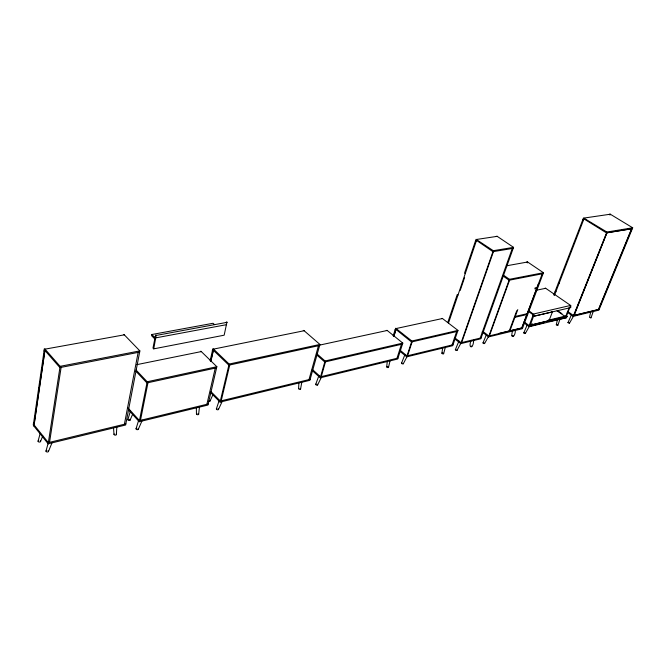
<?xml version="1.0" encoding="UTF-8"?>
<svg xmlns="http://www.w3.org/2000/svg" width="666" height="666" viewBox="0 0 666 666"><rect width="100%" height="100%" fill="white"/><g stroke="black" fill="none" stroke-linecap="round" stroke-linejoin="round"><path stroke-width="1" d="M590.634 312.337L589.493 317.341L590.933 317.898L590.551 317.324M298.593 388.578L298.901 382.642M116.367 434.54L116.85 426.673M571.445 314.76L567.956 322.669L569.422 323.243L569.047 322.652M557.384 319.73L556.31 324.875L557.817 325.183M386.696 366.824L387.246 361.696M198.651 414.169L199.467 406.993M441.908 353.196L442.607 348.26M44.064 350.949L38.778 387.396L39.469 388.203L44.764 351.748L43.956 350.865L44.189 349.259A1.091 0.491 79.4 0 1 44.83 348.926L60.107 366.333L48.177 443.806L125.624 425.016L139.868 350.899L124.109 334.632A1.041 0.524 79.4 0 0 123.526 334.673M33.858 426.032L45.03 349.142L124.309 334.84M473.676 340.193C473.476 349.325 467.773 348.776 471.07 340.343M527.305 324.675L523.801 332.809C523.676 333.616 526.023 333.899 525.116 332.983M300.566 389.086L301.773 382.392M515.451 330.07C515.101 338.827 509.523 338.461 512.92 330.219M513.486 336.372L513.07 335.814M511.879 335.839L512.445 335.606M214.485 324.617L213.045 323.276L151.84 334.515L151.607 335.722L155.136 339.269M200.399 351.673A0.966 0.533 78.6 0 1 201.099 351.382L216.85 366.708L207.959 405.045L139.236 421.72L147.186 381.76L136.08 370.038M153.721 348.859L156.194 335.189A1.049 0.549 79.3 0 0 155.469 335.522L152.972 348.102L153.721 348.859L224.167 335.198L226.94 322.119A0.999 0.566 79.4 0 0 226.19 322.452M210.14 360.739L212.437 350.657M210.797 361.08L213.536 349.101L304.146 330.736M210.864 361.447L213.17 351.357L212.312 350.599L212.629 349.192A0.957 0.533 78.6 0 1 213.336 348.901L229.129 364.052L319.93 344.439L309.873 380.319L220.08 402.106L210.689 392.682M486.521 334.457L482.967 342.973L484.032 343.664L484.515 343.181M388.519 367.307L390.159 360.348M220.08 402.106L229.129 364.052M471.811 346.695L471.203 346.004M443.639 353.654L445.437 346.961M38.062 441.192L40.176 433.441M45.979 451.115L48.41 442.349M320.271 377.805L325.058 360.989L402.805 343.098L397.694 359.016L320.271 377.805L311.805 370.213M127.864 419.547L130.403 411.188M136.072 428.696L138.661 420.304M393.123 335.789L395.696 328.238L411.846 341.017L457.975 330.403L452.697 345.679L406.71 356.834L399.775 351.165M393.781 336.38L396.262 328.513L442.449 318.514M393.847 336.372L395.704 330.478L394.938 329.828M406.71 356.834L411.846 341.017M216.383 408.874L219.264 400.274M447.76 322.544L457.284 294.489L458.017 295.038M448.476 323.093L476.864 239.419L497.202 236.338M460.223 290.401L464.61 277.506M557.85 325.383L560.148 318.623M460.814 343.623L493.29 250.691L513.569 247.361L480.802 338.778L460.814 343.623L454.354 338.628M590.992 317.832L593.356 311.255M488.594 336.888L509.432 279.304L543.448 272.727L522.352 328.704L488.594 336.888L482.159 332.043M315.709 384.349L318.906 375.641M527.289 262.904L527.622 262.004L506.535 265.801M509.257 330.927L516.749 310.731M509.931 330.761L517.782 309.615M386.263 330.577L387.004 330.311L402.805 343.098M499.267 333.341L521.853 327.88L538.636 283.333M559.074 283.433L558.374 282.95L583.508 217.932L606.893 232.026L632.7 227.789L598.884 310.14L573.21 316.367L567.265 312.246M553.737 294.963L555.119 291.375L555.819 291.85M554.437 295.446L584.298 218.023L610.306 214.219L609.964 215.076M529.57 324.633L530.303 325.158L549.034 320.637L552.414 311.938L551.689 311.43M401.59 363.045L404.845 354.812M565.958 315.851L569.322 307.359M566.558 315.701L569.921 307.217M570.296 306.277L570.629 305.436L533.558 314.002L528.846 326.423L532.842 325.458M548.501 320.146L566.516 315.817L567.232 316.317L566.425 317.707L548.851 321.586M533.633 316.25L570.687 307.609L570.829 305.577L545.496 288.162L544.763 288.42M573.21 316.367L606.893 232.026M573.967 315.293L606.959 232.717L631.776 228.754L598.651 309.474L574.125 315.401L606.959 232.717M40.501 441.608L42.791 435.922M441.5 318.623L442.249 318.365L457.975 330.403M48.435 451.531L51.94 442.948M598.493 309.365L631.609 228.654M455.369 349.683L458.916 341.084M496.195 236.522L496.986 236.197L513.569 247.361M130.086 420.113L132.426 414.71M138.312 429.27L142.266 420.221M210.081 400.924L213.045 394.463M218.49 409.415L222.352 401.074M609.323 214.394L610.106 214.094L632.7 227.789M317.582 384.981L321.512 377.056M403.305 363.744L406.968 356.743M457.026 350.358L460.656 343.639M484.607 343.523L488.544 336.355M525.366 333.425L529.745 325.641M569.48 323.176L573.801 315.676M526.673 262.071L527.414 261.863L543.448 272.727M567.965 322.577L568.456 322.461M556.326 324.783L557.026 324.7M523.801 332.809L524.542 332.717M482.992 342.873L483.782 342.774M523.859 322.819L529.112 326.615L529.77 326.415L534.099 314.785L528.529 310.423M566.491 317.699L529.487 326.656M567.232 316.317L530.219 325.241L529.495 324.717L532.534 323.917M481.118 337.887L461.13 342.724L454.67 337.729M522.668 327.839L488.911 336.005L483.283 331.768M599.217 309.34L573.534 315.542L567.59 311.422M125.841 423.892L48.36 442.632L34.033 424.858M208.208 403.971L139.46 420.596L127.98 407.925M310.156 379.312L220.338 401.04L210.931 391.625M398.002 358.067L320.554 376.798L312.853 369.905M453.013 344.763L407.018 355.894L400.083 350.224M534.848 324.975L543.847 322.794M552.414 311.938L533.657 316.317L532.9 315.734M514.926 317.316L526.873 314.56M402.497 344.064L324.775 362.004L316.991 355.161M457.659 331.327L411.538 341.974L395.962 329.47M515.251 316.433L527.197 313.686M147.186 381.76L216.85 366.708M319.572 345.121L387.212 330.478M216.592 367.823L146.953 382.925L135.856 371.195M319.638 345.479L228.871 365.159L213.286 350.199M536.621 290.193L545.687 288.295M535.064 287.912L537.062 287.496M534.731 288.803L536.729 288.395M136.946 364.618L201.299 351.573M60.107 366.333L139.868 350.899M543.106 273.634L509.099 280.236L503.23 276.132M139.635 352.114L59.915 367.607L44.847 350.408M226.615 324.65L155.919 337.837L155.161 337.079M156.402 335.398L227.156 322.319M513.22 248.335L492.948 251.681L476.531 240.401M632.342 228.663L606.535 232.925L583.957 218.914M582.875 219.33L583.641 219.863M512.329 248.335L480.244 337.937M559.024 283.566L558.316 283.092L555.178 291.233L555.877 291.716M542.282 273.643L521.853 327.88M493.29 250.691L476.048 239.302L464.552 273.077L465.301 273.609M493.514 251.44L461.696 342.416M475.432 240.859L476.232 241.458M569.963 307.109L570.687 307.609M557.658 310.697L561.921 313.669M557.059 310.839L565.584 316.791M503.563 275.2L509.432 279.304M509.632 279.986L489.452 335.714M548.309 320.13L549.034 320.637M528.205 311.28L533.233 314.868M524.175 321.969L529.17 325.574M456.751 331.368L452.106 344.822M412.179 341.658L407.659 355.561M401.506 344.114L397.019 358.133M319.93 344.439L303.937 330.561A0.891 0.549 78.6 0 0 303.271 330.669M318.514 345.537L309.049 379.395M316.492 353.463L325.058 360.989M325.541 361.646L321.32 376.432M229.795 364.768L221.254 400.616M215.309 367.898L206.943 404.071M151.84 334.515L155.378 338.07M138.195 352.189L124.442 424.009M148.019 382.484L140.518 420.129M128.438 409.79L139.236 421.72M61.164 367.149L49.575 442.107M34.199 423.693L33.533 422.868L33.317 424.359A1.057 0.458 77.9 0 0 33.675 425.799L48.177 443.806M113.561 428.33L114.003 434.315M196.353 407.709L196.462 413.944M40.251 440.867A1.257 0.741 4.7 0 1 40.218 441.874A1.257 0.741 4.7 0 1 38.528 441.849A1.257 0.741 4.7 0 1 38.27 440.842M48.368 450.949A1.265 0.758 4.8 0 1 47.994 451.881A1.265 0.758 4.8 0 1 46.37 451.731A1.265 0.758 4.8 0 1 46.187 450.757M46.67 450.524A1.265 0.758 4.8 0 1 46.986 450.474M116.217 434.174A1.19 0.699 7.8 0 1 115.934 435.04A1.19 0.699 7.8 0 1 114.419 434.898A1.19 0.699 7.8 0 1 114.169 433.974M129.545 419.305A1.157 0.674 8.6 0 1 129.92 420.313A1.157 0.674 8.6 0 1 128.23 420.271A1.157 0.674 8.6 0 1 128.163 419.272M138.187 428.738A1.165 0.683 8.8 0 1 137.687 429.662A1.165 0.683 8.8 0 1 136.105 429.112A1.165 0.683 8.8 0 1 136.88 428.288M198.052 413.553A1.107 0.633 11.3 0 1 198.485 414.527A1.107 0.633 11.3 0 1 196.895 414.485A1.107 0.633 11.3 0 1 196.745 413.519M210.048 400.599A1.082 0.608 11.8 0 1 209.84 401.173A1.082 0.608 11.8 0 1 208.824 401.223M218.14 408.774A1.091 0.616 12.1 0 1 218.182 409.707A1.091 0.616 12.1 0 1 216.6 409.415A1.091 0.616 12.1 0 1 216.833 408.541M299.958 388.386A1.016 0.549 15.1 0 1 300.499 389.219A1.016 0.549 15.1 0 1 299.2 389.277A1.016 0.549 15.1 0 1 298.659 388.445M317.257 384.282A1.007 0.533 15.6 0 1 317.407 385.115A1.007 0.533 15.6 0 1 315.967 384.84A1.007 0.533 15.6 0 1 316.067 384.057M387.895 366.666A0.949 0.475 17.7 0 1 388.37 367.515A0.949 0.475 17.7 0 1 386.921 367.232A0.949 0.475 17.7 0 1 387.196 366.533M403.246 363.361A0.932 0.466 18 0 1 402.93 363.919A0.932 0.466 18 0 1 401.731 363.511A0.932 0.466 18 0 1 401.839 362.895M443.215 353.155A0.907 0.433 19 0 1 443.373 353.904A0.907 0.433 19 0 1 442.016 353.446A0.907 0.433 19 0 1 442.557 352.93M456.943 350A0.899 0.425 19.3 0 1 456.56 350.516A0.899 0.425 19.3 0 1 455.394 349.958A0.899 0.425 19.3 0 1 455.977 349.533M38.753 387.595L33.658 422.744L34.324 423.568L39.436 388.411L38.753 387.595"/></g></svg>
